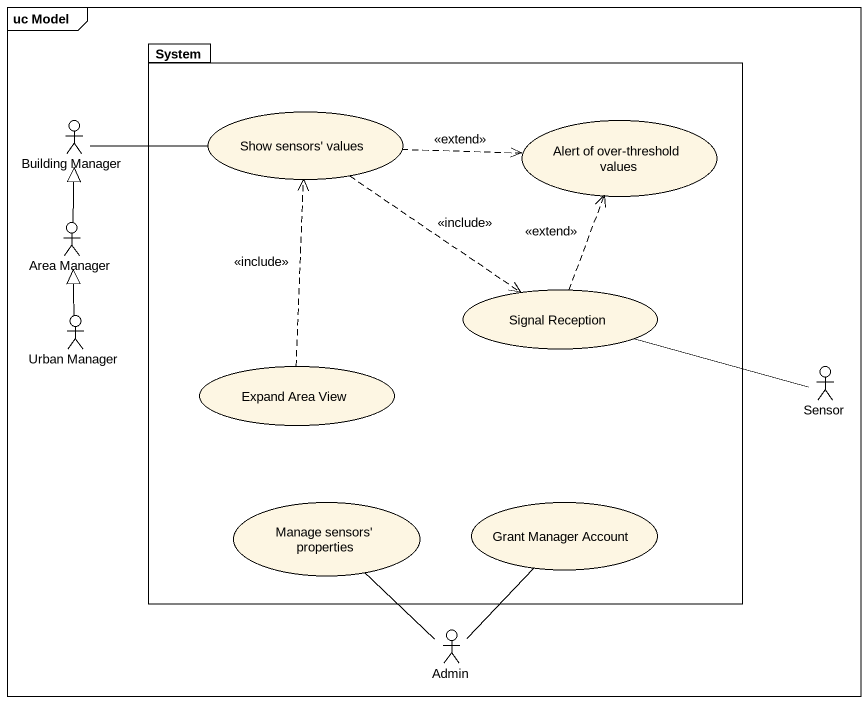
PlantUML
@startuml
mainframe uc Model
package System {
  usecase "Show sensors' values" as Show_sensors_values
  usecase "Alert of over-threshold values" as Alert_of_over_threshold
  usecase "Signal Reception" as Signal_Reception
  usecase "Expand Area View" as Expand_Area_View
  usecase "Manage sensors' properties" as Manage_sensors_properties
  usecase "Grant Manager Account" as Grant_Manager_Account
}
actor "Building Manager" as Building_Manager
actor "Area Manager" as Area_Manager
actor "Urban Manager" as Urban_Manager
actor Sensor
actor Admin
Building_Manager -right- Show_sensors_values
Show_sensors_values .right.> Alert_of_over_threshold : <<extend>>
Show_sensors_values ..> Signal_Reception : <<include>>
Area_Manager -up-|> Building_Manager
Signal_Reception .up.> Alert_of_over_threshold : <<extend>>
Urban_Manager -up-|> Area_Manager
Expand_Area_View .up.> Show_sensors_values : <<include>>
Sensor -left- Signal_Reception
Admin -up- Manage_sensors_properties
Admin -up- Grant_Manager_Account
@enduml
